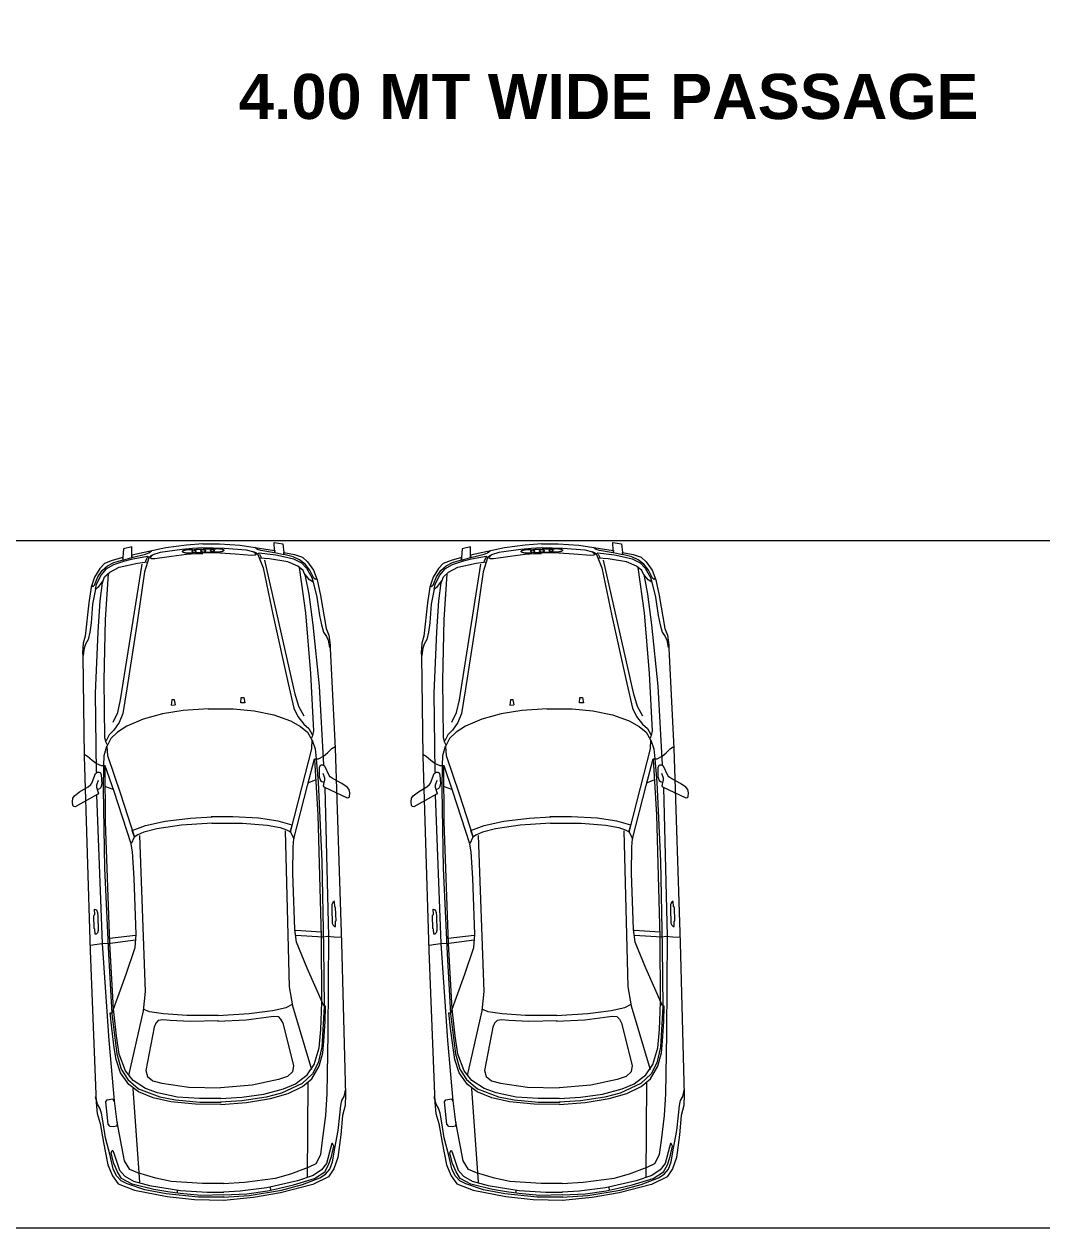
# Model space of a CAD drawing. Header units: metres. Extents: x 0 to 8495, y 0 to 3455.
# Drawn here: x 8279.72 to 8284.91, y 221.55 to 227.68 of the extents above; entities that cross this region are included whole.
import ezdxf

# ---------------------------------------------------------------- set-up
doc = ezdxf.new("R2010")
doc.units = ezdxf.units.M
doc.header["$MEASUREMENT"] = 0
doc.layers.get('0').update_dxf_attribs({"lineweight": 18})
doc.layers.add('furniture', color=30, linetype='Continuous', lineweight=20)
doc.styles.get("Standard").update_dxf_attribs({"font": 'ARIALN.TTF', "height": 0.2})

msp = doc.modelspace()

# ---------------------------------------------------------------- linework, layer by layer
at = {"color": 251, "lineweight": 0}
msp.add_line((8263.9055, 225.0513), (8325.3624, 225.0513), dxfattribs=at)
at = {"color": 251}
for p, q in [((8280.9214, 224.9828), (8280.9317, 224.9615)), ((8282.6459, 224.9828), (8282.6563, 224.9615)), ((8280.3486, 224.9644), (8280.3396, 224.9425)), ((8282.0732, 224.9644), (8282.0642, 224.9425)), ((8281.2074, 223.8333), (8281.1713, 223.8172)), ((8282.932, 223.8333), (8282.8959, 223.8172)), ((8280.1369, 223.7988), (8280.174, 223.7852)), ((8281.8615, 223.7988), (8281.8986, 223.7852)), ((8280.2894, 223.0409), (8280.1576, 223.0244)), ((8281.104, 223.0671), (8281.2366, 223.0591)), ((8282.014, 223.0409), (8281.8821, 223.0244)), ((8282.8285, 223.0671), (8282.9612, 223.0591)), ((8281.1672, 222.29), (8281.1645, 221.8111)), ((8282.8918, 222.29), (8282.889, 221.8111)), ((8280.2762, 222.2613), (8280.3097, 221.7836)), ((8282.0007, 222.2613), (8282.0343, 221.7836)), ((8280.501, 221.7443), (8280.5016, 221.7281)), ((8280.976, 221.7595), (8280.9766, 221.7434)), ((8282.2256, 221.7443), (8282.2261, 221.7281)), ((8282.7006, 221.7595), (8282.7011, 221.7434))]:
    msp.add_line(p, q, dxfattribs=at)
for points in [[(8280.6333, 225.034), (8280.5492, 225.0285), (8280.444, 225.0149), (8280.2715, 224.9775), (8280.2702, 225.0185), (8280.2278, 225.0086), (8280.2249, 224.9649), (8280.1716, 224.9504), (8280.1312, 224.9337), (8280.1072, 224.909), (8280.0804, 224.8646), (8280.0641, 224.8146), (8280.0522, 224.7339), (8280.0338, 224.5639), (8280.0238, 224.5286), (8280.0203, 224.4789), (8280.0208, 224.4619), (8280.0286, 223.9534), (8280.0591, 222.9625), (8280.0893, 222.1906), (8280.0946, 222.1342), (8280.1104, 222.0833), (8280.1259, 221.9865), (8280.149, 221.8722), (8280.1721, 221.8163), (8280.2016, 221.7766), (8280.2841, 221.7439), (8280.4514, 221.7107), (8280.5898, 221.6957), (8280.7421, 221.6918)], [(8280.6327, 225.034), (8280.717, 225.0339), (8280.8229, 225.0271), (8280.9975, 225.0009), (8280.9962, 225.0418), (8281.0391, 225.0347), (8281.0447, 224.9913), (8281.0989, 224.9802), (8281.1403, 224.9662), (8281.1658, 224.9431), (8281.1954, 224.9005), (8281.2149, 224.8515), (8281.2319, 224.7718), (8281.2613, 224.6034), (8281.2735, 224.5688), (8281.2802, 224.5194), (8281.2807, 224.5024), (8281.3056, 223.9945), (8281.3388, 223.0036), (8281.3583, 222.2314), (8281.3566, 222.1747), (8281.3441, 222.123), (8281.3348, 222.0254), (8281.3191, 221.9098), (8281.2997, 221.8526), (8281.2727, 221.811), (8281.1926, 221.7731), (8281.0277, 221.7293), (8280.8906, 221.7054), (8280.7389, 221.6917)], [(8282.3579, 225.034), (8282.2738, 225.0285), (8282.1686, 225.0149), (8281.996, 224.9775), (8281.9947, 225.0185), (8281.9524, 225.0086), (8281.9495, 224.9649), (8281.8962, 224.9504), (8281.8557, 224.9337), (8281.8318, 224.909), (8281.805, 224.8646), (8281.7887, 224.8146), (8281.7768, 224.7339), (8281.7583, 224.5639), (8281.7484, 224.5286), (8281.7448, 224.4789), (8281.7454, 224.4619), (8281.7532, 223.9534), (8281.7837, 222.9625), (8281.8139, 222.1906), (8281.8192, 222.1342), (8281.835, 222.0833), (8281.8505, 221.9865), (8281.8736, 221.8722), (8281.8966, 221.8163), (8281.9262, 221.7766), (8282.0086, 221.7439), (8282.176, 221.7107), (8282.3144, 221.6957), (8282.4666, 221.6918)], [(8282.3573, 225.034), (8282.4416, 225.0339), (8282.5475, 225.0271), (8282.722, 225.0009), (8282.7207, 225.0418), (8282.7636, 225.0347), (8282.7693, 224.9913), (8282.8235, 224.9802), (8282.8649, 224.9662), (8282.8904, 224.9431), (8282.9199, 224.9005), (8282.9394, 224.8515), (8282.9565, 224.7718), (8282.9858, 224.6034), (8282.998, 224.5688), (8283.0047, 224.5194), (8283.0053, 224.5024), (8283.0302, 223.9945), (8283.0634, 223.0036), (8283.0828, 222.2314), (8283.0811, 222.1747), (8283.0686, 222.123), (8283.0594, 222.0254), (8283.0437, 221.9098), (8283.0243, 221.8526), (8282.9973, 221.811), (8282.9172, 221.7731), (8282.7523, 221.7293), (8282.6151, 221.7054), (8282.4635, 221.6917)], [(8280.0692, 224.8212), (8280.0731, 224.8161), (8280.0811, 224.8238), (8280.0984, 224.8661), (8280.1204, 224.8982), (8280.1472, 224.9221), (8280.1787, 224.9388), (8280.226, 224.9538), (8280.2249, 224.9649), (8280.2253, 224.9522), (8280.271, 224.9656), (8280.2707, 224.9776), (8280.2718, 224.9657), (8280.3413, 224.9821), (8280.3568, 224.9885), (8280.3713, 224.9987)], [(8280.3575, 224.9654), (8280.3499, 224.9697), (8280.2669, 224.9551), (8280.2285, 224.9441), (8280.1783, 224.9284), (8280.1388, 224.9055), (8280.1144, 224.8771), (8280.0899, 224.8271), (8280.0847, 224.8038), (8280.1037, 224.8171), (8280.1244, 224.8454)], [(8280.3802, 224.9788), (8280.3669, 224.9732), (8280.3568, 224.9632), (8280.3353, 224.8924), (8280.2992, 224.6459), (8280.2451, 224.2964), (8280.2246, 224.1702), (8280.2072, 224.1253), (8280.1797, 224.0853), (8280.1551, 224.0615), (8280.1405, 224.0307)], [(8280.6332, 225.0138), (8280.5804, 225.0106), (8280.5269, 225.0059), (8280.4156, 224.9897), (8280.3772, 224.978), (8280.365, 224.9642), (8280.3711, 224.9592), (8280.3875, 224.9597), (8280.4728, 224.9721), (8280.5492, 224.982), (8280.5961, 224.9858), (8280.6326, 224.9862)], [(8280.6342, 225.0139), (8280.6871, 225.0141), (8280.7408, 225.0128), (8280.8529, 225.0037), (8280.8919, 224.9946), (8280.905, 224.9815), (8280.8992, 224.9761), (8280.8828, 224.9756), (8280.7969, 224.9825), (8280.72, 224.9875), (8280.673, 224.9883), (8280.6366, 224.9863)], [(8280.8889, 224.9952), (8280.9025, 224.9904), (8280.9132, 224.9811), (8280.9393, 224.9118), (8280.9911, 224.6682), (8281.0675, 224.3228), (8281.0961, 224.1982), (8281.1164, 224.1546), (8281.1463, 224.1164), (8281.1724, 224.0942), (8281.189, 224.0644)], [(8281.2093, 224.8579), (8281.2058, 224.8525), (8281.1973, 224.8597), (8281.1774, 224.9008), (8281.1533, 224.9314), (8281.125, 224.9536), (8281.0925, 224.9682), (8281.0444, 224.9801), (8281.0448, 224.9913), (8281.0452, 224.9786), (8280.9987, 224.989), (8280.9983, 225.001), (8280.9979, 224.989), (8280.9275, 225.0009), (8280.9117, 225.0064), (8280.8965, 225.0156)], [(8280.9124, 224.9833), (8280.9197, 224.988), (8281.0035, 224.9787), (8281.0425, 224.9703), (8281.0936, 224.9578), (8281.1345, 224.9375), (8281.1607, 224.9107), (8281.1883, 224.8624), (8281.195, 224.8395), (8281.1753, 224.8515), (8281.1528, 224.8784)], [(8281.7938, 224.8212), (8281.7977, 224.8161), (8281.8057, 224.8238), (8281.8229, 224.8661), (8281.845, 224.8982), (8281.8718, 224.9221), (8281.9033, 224.9388), (8281.9505, 224.9538), (8281.9494, 224.9649), (8281.9498, 224.9522), (8281.9956, 224.9656), (8281.9952, 224.9776), (8281.9964, 224.9657), (8282.0659, 224.9821), (8282.0813, 224.9885), (8282.0959, 224.9987)], [(8282.0821, 224.9654), (8282.0745, 224.9697), (8281.9915, 224.9551), (8281.9531, 224.9441), (8281.9029, 224.9284), (8281.8634, 224.9055), (8281.839, 224.8771), (8281.8145, 224.8271), (8281.8093, 224.8038), (8281.8282, 224.8171), (8281.8489, 224.8454)], [(8282.1047, 224.9788), (8282.0915, 224.9732), (8282.0814, 224.9632), (8282.0598, 224.8924), (8282.0238, 224.6459), (8281.9697, 224.2964), (8281.9491, 224.1702), (8281.9317, 224.1253), (8281.9043, 224.0853), (8281.8797, 224.0615), (8281.8651, 224.0307)], [(8282.3578, 225.0138), (8282.3049, 225.0106), (8282.2514, 225.0059), (8282.1402, 224.9897), (8282.1018, 224.978), (8282.0896, 224.9642), (8282.0957, 224.9592), (8282.1121, 224.9597), (8282.1974, 224.9721), (8282.2738, 224.982), (8282.3207, 224.9858), (8282.3572, 224.9862)], [(8282.3587, 225.0139), (8282.4117, 225.0141), (8282.4654, 225.0128), (8282.5774, 225.0037), (8282.6165, 224.9946), (8282.6296, 224.9815), (8282.6238, 224.9761), (8282.6074, 224.9756), (8282.5215, 224.9825), (8282.4446, 224.9875), (8282.3976, 224.9883), (8282.3611, 224.9863)], [(8282.6135, 224.9952), (8282.6271, 224.9904), (8282.6378, 224.9811), (8282.6639, 224.9118), (8282.7157, 224.6682), (8282.7921, 224.3228), (8282.8207, 224.1982), (8282.841, 224.1546), (8282.8709, 224.1164), (8282.897, 224.0942), (8282.9135, 224.0644)], [(8282.9339, 224.8579), (8282.9303, 224.8525), (8282.9219, 224.8597), (8282.902, 224.9008), (8282.8779, 224.9314), (8282.8496, 224.9536), (8282.8171, 224.9682), (8282.769, 224.9801), (8282.7694, 224.9913), (8282.7698, 224.9786), (8282.7232, 224.989), (8282.7229, 225.001), (8282.7225, 224.989), (8282.6521, 225.0009), (8282.6362, 225.0064), (8282.621, 225.0156)], [(8282.637, 224.9833), (8282.6443, 224.988), (8282.728, 224.9787), (8282.7671, 224.9703), (8282.8182, 224.9578), (8282.8591, 224.9375), (8282.8853, 224.9107), (8282.9129, 224.8624), (8282.9196, 224.8395), (8282.8998, 224.8515), (8282.8773, 224.8784)], [(8280.0914, 223.8725), (8280.0867, 224.2741), (8280.0991, 224.5865), (8280.1103, 224.7438), (8280.1216, 224.836), (8280.1326, 224.8665), (8280.1587, 224.8904), (8280.2071, 224.9151), (8280.2996, 224.936), (8280.35, 224.9436)], [(8280.1752, 224.1262), (8280.1998, 224.1762), (8280.2141, 224.2406), (8280.3237, 224.9307)], [(8281.2481, 223.9097), (8281.2271, 224.3107), (8281.1946, 224.6217), (8281.1733, 224.778), (8281.1561, 224.8692), (8281.1432, 224.899), (8281.1156, 224.9212), (8281.0657, 224.9427), (8280.9721, 224.9576), (8280.9213, 224.9619)], [(8281.1483, 224.1574), (8281.1205, 224.2058), (8281.102, 224.2692), (8280.9484, 224.9508)], [(8281.1237, 224.9135), (8281.1553, 224.6827), (8281.1813, 224.3739), (8281.1961, 224.0828), (8281.1916, 224.0583), (8281.1855, 224.0444)], [(8281.816, 223.8725), (8281.8112, 224.2741), (8281.8236, 224.5865), (8281.8349, 224.7438), (8281.8462, 224.836), (8281.8572, 224.8665), (8281.8833, 224.8904), (8281.9317, 224.9151), (8282.0241, 224.936), (8282.0746, 224.9436)], [(8281.8997, 224.1262), (8281.9244, 224.1762), (8281.9387, 224.2406), (8282.0482, 224.9307)], [(8282.9727, 223.9097), (8282.9516, 224.3107), (8282.9192, 224.6217), (8282.8979, 224.778), (8282.8807, 224.8692), (8282.8677, 224.899), (8282.8402, 224.9212), (8282.7903, 224.9427), (8282.6967, 224.9576), (8282.6459, 224.9619)], [(8282.8728, 224.1574), (8282.8451, 224.2058), (8282.8266, 224.2692), (8282.673, 224.9508)], [(8282.8483, 224.9135), (8282.8799, 224.6827), (8282.9059, 224.3739), (8282.9206, 224.0828), (8282.9162, 224.0583), (8282.91, 224.0444)], [(8280.1511, 224.8823), (8280.1344, 224.6499), (8280.1283, 224.34), (8280.1323, 224.0486), (8280.1383, 224.0245), (8280.1453, 224.0109)], [(8281.8756, 224.8823), (8281.859, 224.6499), (8281.8529, 224.34), (8281.8568, 224.0486), (8281.8629, 224.0245), (8281.8699, 224.0109)], [(8280.086, 224.8043), (8280.0711, 224.7267), (8280.064, 224.6319), (8280.0576, 224.585), (8280.0487, 224.547), (8280.0348, 224.524), (8280.0282, 224.5041), (8280.0232, 224.4668)], [(8281.1937, 224.8399), (8281.2136, 224.7634), (8281.2267, 224.6693), (8281.2361, 224.6229), (8281.2474, 224.5855), (8281.2628, 224.5635), (8281.2707, 224.544), (8281.2781, 224.5071)], [(8281.8106, 224.8043), (8281.7956, 224.7267), (8281.7886, 224.6319), (8281.7822, 224.585), (8281.7733, 224.547), (8281.7594, 224.524), (8281.7527, 224.5041), (8281.7477, 224.4668)], [(8282.9182, 224.8399), (8282.9381, 224.7634), (8282.9513, 224.6693), (8282.9607, 224.6229), (8282.972, 224.5855), (8282.9873, 224.5635), (8282.9953, 224.544), (8283.0026, 224.5071)], [(8280.4925, 224.2146), (8280.4886, 224.2407), (8280.4746, 224.2408), (8280.4718, 224.2133), (8280.4919, 224.214)], [(8280.8259, 224.2253), (8280.8281, 224.2516), (8280.8421, 224.2527), (8280.8466, 224.2254), (8280.8265, 224.2247)], [(8282.2171, 224.2146), (8282.2132, 224.2407), (8282.1992, 224.2408), (8282.1964, 224.2133), (8282.2165, 224.214)], [(8282.5505, 224.2253), (8282.5527, 224.2516), (8282.5666, 224.2527), (8282.5712, 224.2254), (8282.5511, 224.2247)], [(8280.6607, 224.195), (8280.5318, 224.1854), (8280.4276, 224.1686), (8280.3292, 224.1417), (8280.2456, 224.1067), (8280.1973, 224.0753), (8280.1636, 224.0431), (8280.1433, 224.003), (8280.1478, 223.9566), (8280.2125, 223.7622), (8280.2841, 223.541), (8280.2724, 223.5755), (8280.3411, 223.6009), (8280.4409, 223.6218), (8280.5699, 223.6379), (8280.6805, 223.644)], [(8280.6594, 224.195), (8280.7885, 224.1937), (8280.8936, 224.1836), (8280.9936, 224.1631), (8281.0792, 224.1335), (8281.1294, 224.1053), (8281.1651, 224.0753), (8281.188, 224.0366), (8281.1865, 223.99), (8281.1344, 223.7918), (8281.0771, 223.5665), (8281.0866, 223.6016), (8281.0165, 223.6226), (8280.9154, 223.6371), (8280.7857, 223.6448), (8280.6749, 223.6438)], [(8282.3852, 224.195), (8282.2564, 224.1854), (8282.1522, 224.1686), (8282.0538, 224.1417), (8281.9702, 224.1067), (8281.9219, 224.0753), (8281.8882, 224.0431), (8281.8679, 224.003), (8281.8724, 223.9566), (8281.9371, 223.7622), (8282.0087, 223.541), (8281.997, 223.5755), (8282.0656, 223.6009), (8282.1655, 223.6218), (8282.2945, 223.6379), (8282.4051, 223.644)], [(8282.3839, 224.195), (8282.5131, 224.1937), (8282.6182, 224.1836), (8282.7181, 224.1631), (8282.8037, 224.1335), (8282.854, 224.1053), (8282.8897, 224.0753), (8282.9125, 224.0366), (8282.911, 223.99), (8282.8589, 223.7918), (8282.8017, 223.5665), (8282.8111, 223.6016), (8282.741, 223.6226), (8282.64, 223.6371), (8282.5102, 223.6448), (8282.3995, 223.6438)], [(8280.1421, 224.0019), (8280.1291, 223.9556), (8280.1273, 223.9051), (8280.1253, 223.785), (8280.1319, 223.3836), (8280.1525, 222.9465), (8280.1692, 222.6417), (8280.1939, 222.4379), (8280.2174, 222.3596), (8280.25, 222.3064), (8280.3057, 222.2602), (8280.414, 222.2184), (8280.4925, 222.2029), (8280.618, 222.1919), (8280.7267, 222.1924)], [(8280.6777, 223.6124), (8280.8344, 223.6123), (8280.96, 223.6018), (8281.0269, 223.5895), (8281.0588, 223.5777), (8281.0787, 223.5673), (8281.096, 223.5329), (8281.1657, 223.8045), (8281.2016, 223.9391), (8281.2103, 223.9393), (8281.2219, 223.9391), (8281.2475, 223.9539), (8281.2666, 223.9707), (8281.2897, 223.9918), (8281.3056, 224.0021)], [(8281.1892, 224.0355), (8281.2051, 223.9902), (8281.2102, 223.9399), (8281.2199, 223.8202), (8281.2391, 223.4192), (8281.2466, 222.9817), (8281.2496, 222.6764), (8281.238, 222.4714), (8281.2196, 222.3918), (8281.1904, 222.3367), (8281.1378, 222.287), (8281.0324, 222.2383), (8280.9551, 222.2178), (8280.8306, 222.1988), (8280.7221, 222.1923)], [(8281.8667, 224.0019), (8281.8537, 223.9556), (8281.8519, 223.9051), (8281.8499, 223.785), (8281.8565, 223.3836), (8281.8771, 222.9465), (8281.8937, 222.6417), (8281.9185, 222.4379), (8281.9419, 222.3596), (8281.9746, 222.3064), (8282.0303, 222.2602), (8282.1386, 222.2184), (8282.217, 222.2029), (8282.3426, 222.1919), (8282.4513, 222.1924)], [(8282.4022, 223.6124), (8282.559, 223.6123), (8282.6846, 223.6018), (8282.7515, 223.5895), (8282.7834, 223.5777), (8282.8033, 223.5673), (8282.8206, 223.5329), (8282.8903, 223.8045), (8282.9261, 223.9391), (8282.9348, 223.9393), (8282.9464, 223.9391), (8282.972, 223.9539), (8282.9912, 223.9707), (8283.0143, 223.9918), (8283.0302, 224.0021)], [(8282.9138, 224.0355), (8282.9297, 223.9902), (8282.9348, 223.9399), (8282.9445, 223.8202), (8282.9637, 223.4192), (8282.9712, 222.9817), (8282.9742, 222.6764), (8282.9625, 222.4714), (8282.9442, 222.3918), (8282.915, 222.3367), (8282.8624, 222.287), (8282.757, 222.2383), (8282.6797, 222.2178), (8282.5551, 222.1988), (8282.4466, 222.1923)], [(8280.6798, 223.6124), (8280.5234, 223.6023), (8280.3987, 223.5838), (8280.3328, 223.5672), (8280.3017, 223.5534), (8280.2825, 223.5417), (8280.2674, 223.5063), (8280.1805, 223.7729), (8280.136, 223.9048), (8280.1273, 223.9045), (8280.1157, 223.9036), (8280.0892, 223.9166), (8280.069, 223.9322), (8280.0446, 223.9517), (8280.0281, 223.9611)], [(8280.7229, 222.211), (8280.8316, 222.2175), (8280.943, 222.232), (8281.0432, 222.259), (8281.1037, 222.2857), (8281.1636, 222.3312), (8281.1996, 222.3829), (8281.2256, 222.4679), (8281.2334, 222.5623), (8281.2389, 222.7002), (8281.2371, 223.0335), (8281.2191, 223.6553), (8281.2031, 223.9371)], [(8282.4044, 223.6124), (8282.2479, 223.6023), (8282.1233, 223.5838), (8282.0573, 223.5672), (8282.0263, 223.5534), (8282.007, 223.5417), (8281.992, 223.5063), (8281.905, 223.7729), (8281.8606, 223.9048), (8281.8519, 223.9045), (8281.8403, 223.9036), (8281.8138, 223.9166), (8281.7936, 223.9322), (8281.7692, 223.9517), (8281.7527, 223.9611)], [(8282.4475, 222.211), (8282.5562, 222.2175), (8282.6676, 222.232), (8282.7678, 222.259), (8282.8283, 222.2857), (8282.8882, 222.3312), (8282.9242, 222.3829), (8282.9502, 222.4679), (8282.958, 222.5623), (8282.9635, 222.7002), (8282.9617, 223.0335), (8282.9437, 223.6553), (8282.9277, 223.9371)], [(8280.099, 223.8297), (8280.0912, 223.8051), (8280.0918, 223.7953), (8280.0983, 223.7734), (8280.1007, 223.7655), (8280.0976, 223.7596), (8279.9826, 223.696), (8279.9755, 223.6976), (8279.9705, 223.7014), (8279.9683, 223.721), (8279.9705, 223.7389), (8279.9793, 223.7512), (8280.0053, 223.772), (8280.0484, 223.7979), (8280.0625, 223.8094), (8280.0672, 223.8163), (8280.0859, 223.8652), (8280.0958, 223.8713), (8280.1041, 223.8716), (8280.1106, 223.8694), (8280.1153, 223.8588), (8280.1179, 223.8134), (8280.1137, 223.7936), (8280.1065, 223.7872), (8280.0971, 223.7844)], [(8280.7246, 222.2111), (8280.6157, 222.2106), (8280.5036, 222.2179), (8280.402, 222.2384), (8280.3398, 222.2611), (8280.2771, 222.3027), (8280.2379, 222.352), (8280.2065, 222.4352), (8280.1926, 222.5288), (8280.1783, 222.6661), (8280.1587, 222.9988), (8280.1367, 223.6205), (8280.1346, 223.9028)], [(8281.2433, 223.8664), (8281.2527, 223.8425), (8281.2527, 223.8326), (8281.2476, 223.8104), (8281.2457, 223.8023), (8281.2493, 223.7966), (8281.3681, 223.7405), (8281.3751, 223.7426), (8281.3798, 223.7467), (8281.3807, 223.7664), (8281.3774, 223.7841), (8281.3678, 223.7958), (8281.3405, 223.8149), (8281.2958, 223.838), (8281.2811, 223.8486), (8281.2759, 223.8552), (8281.2541, 223.9027), (8281.2438, 223.9082), (8281.2355, 223.908), (8281.2292, 223.9053), (8281.2252, 223.8944), (8281.2255, 223.849), (8281.231, 223.8295), (8281.2386, 223.8236), (8281.2482, 223.8214)], [(8281.8236, 223.8297), (8281.8158, 223.8051), (8281.8164, 223.7953), (8281.8229, 223.7734), (8281.8253, 223.7655), (8281.8221, 223.7596), (8281.7072, 223.696), (8281.7001, 223.6976), (8281.695, 223.7014), (8281.6929, 223.721), (8281.695, 223.7389), (8281.7039, 223.7512), (8281.7299, 223.772), (8281.773, 223.7979), (8281.7871, 223.8094), (8281.7917, 223.8163), (8281.8104, 223.8652), (8281.8204, 223.8713), (8281.8287, 223.8716), (8281.8352, 223.8694), (8281.8398, 223.8588), (8281.8425, 223.8134), (8281.8382, 223.7936), (8281.8311, 223.7872), (8281.8216, 223.7844)], [(8282.4492, 222.2111), (8282.3403, 222.2106), (8282.2282, 222.2179), (8282.1265, 222.2384), (8282.0644, 222.2611), (8282.0017, 222.3027), (8281.9625, 222.352), (8281.9311, 222.4352), (8281.9172, 222.5288), (8281.9029, 222.6661), (8281.8833, 222.9988), (8281.8613, 223.6205), (8281.8592, 223.9028)], [(8282.9679, 223.8664), (8282.9773, 223.8425), (8282.9773, 223.8326), (8282.9722, 223.8104), (8282.9703, 223.8023), (8282.9738, 223.7966), (8283.0926, 223.7405), (8283.0996, 223.7426), (8283.1044, 223.7467), (8283.1053, 223.7664), (8283.102, 223.7841), (8283.0924, 223.7958), (8283.0651, 223.8149), (8283.0204, 223.838), (8283.0056, 223.8486), (8283.0005, 223.8552), (8282.9787, 223.9027), (8282.9684, 223.9082), (8282.9601, 223.908), (8282.9538, 223.9053), (8282.9498, 223.8944), (8282.95, 223.849), (8282.9556, 223.8295), (8282.9631, 223.8236), (8282.9727, 223.8214)], [(8280.7374, 221.7772), (8280.6314, 221.7773), (8280.472, 221.7871), (8280.3931, 221.8054), (8280.3011, 221.8324), (8280.2602, 221.8495), (8280.2335, 221.8925), (8280.2197, 221.9635), (8280.196, 222.0896), (8280.1822, 222.1987), (8280.1562, 222.5049), (8280.1218, 222.9997), (8280.0921, 223.7559)], [(8280.738, 221.7772), (8280.8439, 221.7841), (8281.0023, 221.8042), (8281.0799, 221.8274), (8281.1699, 221.8603), (8281.2096, 221.88), (8281.2335, 221.9246), (8281.2427, 221.9964), (8281.2582, 222.1238), (8281.2651, 222.2335), (8281.2713, 222.5408), (8281.2738, 223.0367), (8281.255, 223.7932)], [(8282.462, 221.7772), (8282.3559, 221.7773), (8282.1966, 221.7871), (8282.1176, 221.8054), (8282.0257, 221.8324), (8281.9848, 221.8495), (8281.9581, 221.8925), (8281.9443, 221.9635), (8281.9206, 222.0896), (8281.9067, 222.1987), (8281.8808, 222.5049), (8281.8464, 222.9997), (8281.8166, 223.7559)], [(8282.4626, 221.7772), (8282.5684, 221.7841), (8282.7268, 221.8042), (8282.8045, 221.8274), (8282.8944, 221.8603), (8282.9342, 221.88), (8282.9581, 221.9246), (8282.9673, 221.9964), (8282.9828, 222.1238), (8282.9896, 222.2335), (8282.9959, 222.5408), (8282.9984, 223.0367), (8282.9795, 223.7932)], [(8281.0512, 223.5729), (8281.0722, 222.7783), (8281.0898, 222.6815), (8281.1851, 222.3572)], [(8282.7758, 223.5729), (8282.7968, 222.7783), (8282.8143, 222.6815), (8282.9097, 222.3572)], [(8280.7256, 222.1797), (8280.5951, 222.1815), (8280.4703, 222.1939), (8280.3789, 222.2135), (8280.3052, 222.2449), (8280.2553, 222.2808), (8280.2129, 222.3417), (8280.1905, 222.4096), (8280.1818, 222.4678), (8280.1689, 222.5686), (8280.1611, 222.6457), (8280.1701, 222.6467), (8280.2422, 222.8437), (8280.2876, 222.9791), (8280.2923, 223.0455), (8280.2831, 223.3324), (8280.2744, 223.4659), (8280.2677, 223.5053)], [(8280.3096, 223.5491), (8280.3396, 222.7548), (8280.3283, 222.657), (8280.254, 222.3272)], [(8280.724, 222.1796), (8280.8541, 222.1898), (8280.9779, 222.2103), (8281.0678, 222.2356), (8281.1393, 222.2717), (8281.1868, 222.3107), (8281.2252, 222.3742), (8281.2432, 222.4434), (8281.2481, 222.5021), (8281.2546, 222.6035), (8281.2574, 222.6809), (8281.2483, 222.6814), (8281.1637, 222.8733), (8281.1098, 223.0055), (8281.1007, 223.0715), (8281.0915, 223.3584), (8281.0917, 223.4922), (8281.0958, 223.532)], [(8282.4502, 222.1797), (8282.3197, 222.1815), (8282.1948, 222.1939), (8282.1035, 222.2135), (8282.0298, 222.2449), (8281.9799, 222.2808), (8281.9375, 222.3417), (8281.915, 222.4096), (8281.9064, 222.4678), (8281.8934, 222.5686), (8281.8857, 222.6457), (8281.8947, 222.6467), (8281.9668, 222.8437), (8282.0121, 222.9791), (8282.0169, 223.0455), (8282.0077, 223.3324), (8281.999, 223.4659), (8281.9923, 223.5053)], [(8282.0341, 223.5491), (8282.0642, 222.7548), (8282.0529, 222.657), (8281.9786, 222.3272)], [(8282.4485, 222.1796), (8282.5787, 222.1898), (8282.7024, 222.2103), (8282.7923, 222.2356), (8282.8639, 222.2717), (8282.9114, 222.3107), (8282.9498, 222.3742), (8282.9678, 222.4434), (8282.9727, 222.5021), (8282.9792, 222.6035), (8282.9819, 222.6809), (8282.9729, 222.6814), (8282.8883, 222.8733), (8282.8343, 223.0055), (8282.8253, 223.0715), (8282.8161, 223.3584), (8282.8162, 223.4922), (8282.8204, 223.532)], [(8281.3033, 223.2143), (8281.2942, 223.2089), (8281.2892, 223.1962), (8281.289, 223.1766), (8281.2916, 223.1036), (8281.2955, 223.0923), (8281.3033, 223.0858), (8281.3087, 223.0859), (8281.3076, 223.1125), (8281.3116, 223.1157), (8281.3089, 223.1825), (8281.3039, 223.1864), (8281.3035, 223.2141)], [(8283.0278, 223.2143), (8283.0188, 223.2089), (8283.0137, 223.1962), (8283.0136, 223.1766), (8283.0162, 223.1036), (8283.0201, 223.0923), (8283.0279, 223.0858), (8283.0333, 223.0859), (8283.0322, 223.1125), (8283.0362, 223.1157), (8283.0335, 223.1825), (8283.0285, 223.1864), (8283.0281, 223.2141)], [(8280.0811, 223.1751), (8280.0904, 223.1702), (8280.0963, 223.1579), (8280.0977, 223.1383), (8280.0998, 223.0653), (8280.0966, 223.0538), (8280.0893, 223.0467), (8280.0838, 223.0466), (8280.0832, 223.0732), (8280.0791, 223.076), (8280.0775, 223.1429), (8280.0822, 223.1471), (8280.0808, 223.1748)], [(8281.8056, 223.1751), (8281.815, 223.1702), (8281.8209, 223.1579), (8281.8223, 223.1383), (8281.8244, 223.0653), (8281.8212, 223.0538), (8281.8138, 223.0467), (8281.8084, 223.0466), (8281.8078, 223.0732), (8281.8036, 223.076), (8281.802, 223.1429), (8281.8068, 223.1471), (8281.8054, 223.1748)], [(8280.2902, 223.0157), (8280.1487, 222.9976), (8280.1306, 222.9996), (8280.0939, 222.9945), (8280.0598, 222.9902)], [(8281.1048, 223.0419), (8281.2471, 223.0329), (8281.2651, 223.0361), (8281.302, 223.0334), (8281.3363, 223.0312)], [(8282.0148, 223.0157), (8281.8733, 222.9976), (8281.8551, 222.9996), (8281.8185, 222.9945), (8281.7844, 222.9902)], [(8282.8294, 223.0419), (8282.9717, 223.0329), (8282.9897, 223.0361), (8283.0266, 223.0334), (8283.0609, 223.0312)], [(8280.7111, 222.6327), (8280.5517, 222.6325), (8280.4326, 222.6406), (8280.361, 222.6512), (8280.3288, 222.666)], [(8280.7094, 222.6326), (8280.8685, 222.6427), (8280.9868, 222.6584), (8281.0576, 222.6735), (8281.0887, 222.6904)], [(8282.4357, 222.6327), (8282.2762, 222.6325), (8282.1572, 222.6406), (8282.0855, 222.6512), (8282.0534, 222.666)], [(8282.4339, 222.6326), (8282.593, 222.6427), (8282.7113, 222.6584), (8282.7821, 222.6735), (8282.8133, 222.6904)], [(8280.713, 222.605), (8280.5685, 222.6023), (8280.4663, 222.608), (8280.4296, 222.6108), (8280.4059, 222.608), (8280.3935, 222.5938), (8280.3843, 222.5736), (8280.3428, 222.3534), (8280.3507, 222.3229), (8280.3772, 222.3), (8280.4241, 222.2876), (8280.5604, 222.2672), (8280.7219, 222.2645)], [(8280.7093, 222.6049), (8280.8536, 222.6115), (8280.9552, 222.6237), (8280.9917, 222.6288), (8281.0155, 222.6276), (8281.0288, 222.6142), (8281.0393, 222.5947), (8281.0948, 222.3775), (8281.0889, 222.3466), (8281.0639, 222.3221), (8281.0179, 222.3067), (8280.8832, 222.2776), (8280.7222, 222.2645)], [(8282.4375, 222.605), (8282.2931, 222.6023), (8282.1909, 222.608), (8282.1542, 222.6108), (8282.1305, 222.608), (8282.1181, 222.5938), (8282.1088, 222.5736), (8282.0674, 222.3534), (8282.0753, 222.3229), (8282.1018, 222.3), (8282.1487, 222.2876), (8282.285, 222.2672), (8282.4465, 222.2645)], [(8282.4338, 222.6049), (8282.5782, 222.6115), (8282.6798, 222.6237), (8282.7163, 222.6288), (8282.7401, 222.6276), (8282.7534, 222.6142), (8282.7639, 222.5947), (8282.8194, 222.3775), (8282.8134, 222.3466), (8282.7885, 222.3221), (8282.7424, 222.3067), (8282.6077, 222.2776), (8282.4468, 222.2645)], [(8280.7419, 221.7082), (8280.6106, 221.7074), (8280.4452, 221.7252), (8280.3373, 221.7459), (8280.2465, 221.7753), (8280.2171, 221.7916), (8280.1933, 221.8162), (8280.176, 221.8526), (8280.16, 221.9201), (8280.1375, 222.0093), (8280.1247, 222.0862), (8280.1162, 222.1355), (8280.1085, 222.1606), (8280.0963, 222.181), (8280.0859, 222.2187)], [(8280.7379, 221.708), (8280.8691, 221.7157), (8281.033, 221.7441), (8281.1393, 221.7717), (8281.2281, 221.8068), (8281.2563, 221.825), (8281.2785, 221.8511), (8281.2935, 221.8885), (8281.3051, 221.9569), (8281.3218, 222.0474), (8281.3296, 222.1249), (8281.335, 222.1747), (8281.3411, 222.2002), (8281.3519, 222.2213), (8281.3599, 222.2596)], [(8282.4665, 221.7082), (8282.3351, 221.7074), (8282.1698, 221.7252), (8282.0619, 221.7459), (8281.9711, 221.7753), (8281.9417, 221.7916), (8281.9179, 221.8162), (8281.9006, 221.8526), (8281.8846, 221.9201), (8281.8621, 222.0093), (8281.8493, 222.0862), (8281.8408, 222.1355), (8281.833, 222.1606), (8281.8209, 222.181), (8281.8104, 222.2187)], [(8282.4625, 221.708), (8282.5937, 221.7157), (8282.7576, 221.7441), (8282.8639, 221.7717), (8282.9526, 221.8068), (8282.9809, 221.825), (8283.0031, 221.8511), (8283.018, 221.8885), (8283.0296, 221.9569), (8283.0463, 222.0474), (8283.0542, 222.1249), (8283.0595, 222.1747), (8283.0656, 222.2002), (8283.0765, 222.2213), (8283.0845, 222.2596)], [(8280.1969, 222.0879), (8280.1939, 222.0696), (8280.1783, 222.0654), (8280.1613, 222.0673), (8280.1511, 222.0803), (8280.1378, 222.1938), (8280.146, 222.2038), (8280.1749, 222.2084), (8280.1801, 222.1964)], [(8281.9215, 222.0879), (8281.9185, 222.0696), (8281.9028, 222.0654), (8281.8858, 222.0673), (8281.8757, 222.0803), (8281.8624, 222.1938), (8281.8705, 222.2038), (8281.8995, 222.2084), (8281.9047, 222.1964)], [(8280.7399, 221.7196), (8280.8573, 221.7246), (8280.9617, 221.7406), (8281.0235, 221.753), (8281.0944, 221.7702), (8281.2017, 221.8037), (8281.2536, 221.8365), (8281.2732, 221.8717), (8281.288, 221.9149), (8281.299, 221.9682), (8281.2928, 221.9807), (8281.2893, 221.9806), (8281.2842, 221.962), (8281.2615, 221.8794), (8281.2372, 221.8463), (8281.1943, 221.8184), (8281.1145, 221.7916), (8280.9589, 221.7555), (8280.8234, 221.7385), (8280.7383, 221.7334)], [(8282.4645, 221.7196), (8282.5819, 221.7246), (8282.6862, 221.7406), (8282.7481, 221.753), (8282.819, 221.7702), (8282.9262, 221.8037), (8282.9782, 221.8365), (8282.9978, 221.8717), (8283.0126, 221.9149), (8283.0235, 221.9682), (8283.0174, 221.9807), (8283.0139, 221.9806), (8283.0087, 221.962), (8282.986, 221.8794), (8282.9618, 221.8463), (8282.9189, 221.8184), (8282.839, 221.7916), (8282.6834, 221.7555), (8282.548, 221.7385), (8282.4629, 221.7334)], [(8280.7393, 221.7196), (8280.6218, 221.717), (8280.5166, 221.7263), (8280.4541, 221.7347), (8280.3822, 221.7474), (8280.273, 221.7738), (8280.2191, 221.8032), (8280.1972, 221.8371), (8280.1798, 221.8792), (8280.1654, 221.9318), (8280.1707, 221.9447), (8280.1742, 221.9448), (8280.1805, 221.9265), (8280.2085, 221.8456), (8280.2349, 221.8141), (8280.2795, 221.789), (8280.3608, 221.7674), (8280.5184, 221.7413), (8280.6547, 221.733), (8280.74, 221.7335)], [(8282.4638, 221.7196), (8282.3464, 221.717), (8282.2412, 221.7263), (8282.1787, 221.7347), (8282.1068, 221.7474), (8281.9976, 221.7738), (8281.9437, 221.8032), (8281.9218, 221.8371), (8281.9043, 221.8792), (8281.89, 221.9318), (8281.8953, 221.9447), (8281.8988, 221.9448), (8281.9051, 221.9265), (8281.9331, 221.8456), (8281.9594, 221.8141), (8282.004, 221.789), (8282.0854, 221.7674), (8282.243, 221.7413), (8282.3793, 221.733), (8282.4645, 221.7335)]]:
    msp.add_lwpolyline(points, dxfattribs=at)
for points in [[(8280.5289, 224.9954, -0.157943), (8280.5295, 224.9972, -0.089863), (8280.5314, 224.999, -0.04893), (8280.5345, 225.0007, -0.030507), (8280.5386, 225.0023, -0.021648), (8280.5437, 225.0036, -0.017064), (8280.5496, 225.0046, -0.014682), (8280.5559, 225.0053, -0.013651), (8280.5625, 225.0057, -0.013651), (8280.5691, 225.0057, -0.014682), (8280.5754, 225.0054, -0.017064), (8280.5813, 225.0047, -0.021648), (8280.5864, 225.0037, -0.030507), (8280.5907, 225.0024, -0.04893), (8280.5939, 225.0009, -0.089863), (8280.5958, 224.9992, -0.157943), (8280.5965, 224.9974, -0.157943), (8280.5959, 224.9955, -0.089863), (8280.5941, 224.9938, -0.04893), (8280.591, 224.9921, -0.030507), (8280.5868, 224.9905, -0.021648), (8280.5817, 224.9892, -0.017064), (8280.5759, 224.9882, -0.014682), (8280.5696, 224.9875, -0.013651), (8280.563, 224.9871, -0.013651), (8280.5564, 224.9871, -0.014682), (8280.5501, 224.9874, -0.017064), (8280.5442, 224.9881, -0.021648), (8280.539, 224.9891, -0.030507), (8280.5348, 224.9904, -0.04893), (8280.5316, 224.9919, -0.089863), (8280.5296, 224.9936, -0.157943)], [(8280.5782, 224.9972, -0.1542), (8280.5788, 224.9991, -0.089935), (8280.5807, 225.001, -0.049765), (8280.5838, 225.0027, -0.031256), (8280.5879, 225.0043, -0.022257), (8280.593, 225.0056, -0.017575), (8280.5989, 225.0066, -0.015137), (8280.6052, 225.0073, -0.014079), (8280.6118, 225.0077, -0.014079), (8280.6185, 225.0077, -0.015137), (8280.6248, 225.0073, -0.017575), (8280.6307, 225.0066, -0.022257), (8280.6359, 225.0055, -0.031256), (8280.6401, 225.0042, -0.049765), (8280.6433, 225.0026, -0.089935), (8280.6453, 225.0008, -0.1542), (8280.646, 224.999, -0.1542), (8280.6454, 224.9971, -0.089935), (8280.6435, 224.9952, -0.049765), (8280.6404, 224.9935, -0.031256), (8280.6362, 224.9919, -0.022257), (8280.6311, 224.9906, -0.017575), (8280.6253, 224.9896, -0.015137), (8280.6189, 224.9888, -0.014079), (8280.6123, 224.9885, -0.014079), (8280.6057, 224.9885, -0.015137), (8280.5993, 224.9889, -0.017575), (8280.5935, 224.9896, -0.022257), (8280.5883, 224.9907, -0.031256), (8280.584, 224.992, -0.049765), (8280.5809, 224.9936, -0.089935), (8280.5789, 224.9954, -0.1542)], [(8280.6901, 225.0008, -0.1542), (8280.6896, 224.9989, -0.089935), (8280.6877, 224.997, -0.049765), (8280.6846, 224.9953, -0.031256), (8280.6805, 224.9936, -0.022257), (8280.6754, 224.9923, -0.017575), (8280.6696, 224.9911, -0.015137), (8280.6632, 224.9903, -0.014079), (8280.6566, 224.9899, -0.014079), (8280.65, 224.9898, -0.015137), (8280.6436, 224.9901, -0.017575), (8280.6377, 224.9908, -0.022257), (8280.6325, 224.9918, -0.031256), (8280.6283, 224.9931, -0.049765), (8280.6251, 224.9946, -0.089935), (8280.6231, 224.9964, -0.1542), (8280.6223, 224.9982, -0.1542), (8280.6229, 225.0001, -0.089935), (8280.6248, 225.002, -0.049765), (8280.6279, 225.0038, -0.031256), (8280.632, 225.0054, -0.022257), (8280.6371, 225.0068, -0.017575), (8280.6429, 225.0079, -0.015137), (8280.6493, 225.0087, -0.014079), (8280.6559, 225.0091, -0.014079), (8280.6625, 225.0092, -0.015137), (8280.6689, 225.0089, -0.017575), (8280.6748, 225.0082, -0.022257), (8280.6799, 225.0072, -0.031256), (8280.6842, 225.0059, -0.049765), (8280.6874, 225.0044, -0.089935), (8280.6894, 225.0027, -0.1542)], [(8280.7394, 225.0022, -0.157943), (8280.7388, 225.0003, -0.089863), (8280.7369, 224.9985, -0.04893), (8280.7339, 224.9968, -0.030507), (8280.7297, 224.9953, -0.021648), (8280.7246, 224.9939, -0.017064), (8280.7188, 224.9929, -0.014682), (8280.7125, 224.9921, -0.013651), (8280.7059, 224.9917, -0.013651), (8280.6993, 224.9917, -0.014682), (8280.693, 224.992, -0.017064), (8280.6871, 224.9926, -0.021648), (8280.6819, 224.9936, -0.030507), (8280.6777, 224.9948, -0.04893), (8280.6745, 224.9963, -0.089863), (8280.6725, 224.998, -0.157943), (8280.6718, 224.9998, -0.157943), (8280.6724, 225.0016, -0.089863), (8280.6743, 225.0034, -0.04893), (8280.6773, 225.0052, -0.030507), (8280.6815, 225.0067, -0.021648), (8280.6866, 225.008, -0.017064), (8280.6924, 225.0091, -0.014682), (8280.6987, 225.0099, -0.013651), (8280.7053, 225.0103, -0.013651), (8280.7119, 225.0103, -0.014682), (8280.7182, 225.01, -0.017064), (8280.7241, 225.0094, -0.021648), (8280.7293, 225.0084, -0.030507), (8280.7335, 225.0071, -0.04893), (8280.7367, 225.0056, -0.089863), (8280.7387, 225.004, -0.157943)], [(8282.2535, 224.9954, -0.157943), (8282.2541, 224.9972, -0.089863), (8282.256, 224.999, -0.04893), (8282.2591, 225.0007, -0.030507), (8282.2632, 225.0023, -0.021648), (8282.2683, 225.0036, -0.017064), (8282.2741, 225.0046, -0.014682), (8282.2805, 225.0053, -0.013651), (8282.287, 225.0057, -0.013651), (8282.2936, 225.0057, -0.014682), (8282.3, 225.0054, -0.017064), (8282.3059, 225.0047, -0.021648), (8282.311, 225.0037, -0.030507), (8282.3153, 225.0024, -0.04893), (8282.3184, 225.0009, -0.089863), (8282.3204, 224.9992, -0.157943), (8282.3211, 224.9974, -0.157943), (8282.3205, 224.9955, -0.089863), (8282.3186, 224.9938, -0.04893), (8282.3156, 224.9921, -0.030507), (8282.3114, 224.9905, -0.021648), (8282.3063, 224.9892, -0.017064), (8282.3005, 224.9882, -0.014682), (8282.2942, 224.9875, -0.013651), (8282.2876, 224.9871, -0.013651), (8282.281, 224.9871, -0.014682), (8282.2746, 224.9874, -0.017064), (8282.2688, 224.9881, -0.021648), (8282.2636, 224.9891, -0.030507), (8282.2594, 224.9904, -0.04893), (8282.2562, 224.9919, -0.089863), (8282.2542, 224.9936, -0.157943)], [(8282.3028, 224.9972, -0.1542), (8282.3034, 224.9991, -0.089935), (8282.3052, 225.001, -0.049765), (8282.3083, 225.0027, -0.031256), (8282.3125, 225.0043, -0.022257), (8282.3176, 225.0056, -0.017575), (8282.3235, 225.0066, -0.015137), (8282.3298, 225.0073, -0.014079), (8282.3364, 225.0077, -0.014079), (8282.343, 225.0077, -0.015137), (8282.3494, 225.0073, -0.017575), (8282.3553, 225.0066, -0.022257), (8282.3605, 225.0055, -0.031256), (8282.3647, 225.0042, -0.049765), (8282.3679, 225.0026, -0.089935), (8282.3699, 225.0008, -0.1542), (8282.3706, 224.999, -0.1542), (8282.37, 224.9971, -0.089935), (8282.3681, 224.9952, -0.049765), (8282.365, 224.9935, -0.031256), (8282.3608, 224.9919, -0.022257), (8282.3557, 224.9906, -0.017575), (8282.3499, 224.9896, -0.015137), (8282.3435, 224.9888, -0.014079), (8282.3369, 224.9885, -0.014079), (8282.3303, 224.9885, -0.015137), (8282.3239, 224.9889, -0.017575), (8282.318, 224.9896, -0.022257), (8282.3129, 224.9907, -0.031256), (8282.3086, 224.992, -0.049765), (8282.3054, 224.9936, -0.089935), (8282.3035, 224.9954, -0.1542)], [(8282.4147, 225.0008, -0.1542), (8282.4141, 224.9989, -0.089935), (8282.4123, 224.997, -0.049765), (8282.4092, 224.9953, -0.031256), (8282.405, 224.9936, -0.022257), (8282.4, 224.9923, -0.017575), (8282.3941, 224.9911, -0.015137), (8282.3878, 224.9903, -0.014079), (8282.3812, 224.9899, -0.014079), (8282.3746, 224.9898, -0.015137), (8282.3682, 224.9901, -0.017575), (8282.3623, 224.9908, -0.022257), (8282.3571, 224.9918, -0.031256), (8282.3528, 224.9931, -0.049765), (8282.3496, 224.9946, -0.089935), (8282.3476, 224.9964, -0.1542), (8282.3469, 224.9982, -0.1542), (8282.3475, 225.0001, -0.089935), (8282.3494, 225.002, -0.049765), (8282.3524, 225.0038, -0.031256), (8282.3566, 225.0054, -0.022257), (8282.3617, 225.0068, -0.017575), (8282.3675, 225.0079, -0.015137), (8282.3738, 225.0087, -0.014079), (8282.3804, 225.0091, -0.014079), (8282.3871, 225.0092, -0.015137), (8282.3934, 225.0089, -0.017575), (8282.3993, 225.0082, -0.022257), (8282.4045, 225.0072, -0.031256), (8282.4088, 225.0059, -0.049765), (8282.412, 225.0044, -0.089935), (8282.414, 225.0027, -0.1542)], [(8282.464, 225.0022, -0.157943), (8282.4634, 225.0003, -0.089863), (8282.4615, 224.9985, -0.04893), (8282.4585, 224.9968, -0.030507), (8282.4543, 224.9953, -0.021648), (8282.4492, 224.9939, -0.017064), (8282.4434, 224.9929, -0.014682), (8282.4371, 224.9921, -0.013651), (8282.4305, 224.9917, -0.013651), (8282.4239, 224.9917, -0.014682), (8282.4175, 224.992, -0.017064), (8282.4117, 224.9926, -0.021648), (8282.4065, 224.9936, -0.030507), (8282.4023, 224.9948, -0.04893), (8282.3991, 224.9963, -0.089863), (8282.3971, 224.998, -0.157943), (8282.3964, 224.9998, -0.157943), (8282.397, 225.0016, -0.089863), (8282.3988, 225.0034, -0.04893), (8282.4019, 225.0052, -0.030507), (8282.406, 225.0067, -0.021648), (8282.4111, 225.008, -0.017064), (8282.4169, 225.0091, -0.014682), (8282.4233, 225.0099, -0.013651), (8282.4298, 225.0103, -0.013651), (8282.4364, 225.0103, -0.014682), (8282.4428, 225.01, -0.017064), (8282.4487, 225.0094, -0.021648), (8282.4538, 225.0084, -0.030507), (8282.4581, 225.0071, -0.04893), (8282.4613, 225.0056, -0.089863), (8282.4633, 225.004, -0.157943)]]:
    msp.add_lwpolyline(points, format="xyb", close=True, dxfattribs=at)
at = {"layer": 'furniture', "color": 57, "true_color": 0x80812c}
msp.add_lwpolyline([(8322.1661, 274.2328), (8275.7825, 263.5225), (8258.8293, 259.5389), (8264.4207, 221.5513), (8329.9207, 221.5513)], close=True, dxfattribs=at)

# ---------------------------------------------------------------- texts
at = {"color": 251, "linetype": 'ByBlock', "lineweight": -2, "insert": (8282.6992, 227.3111), "char_height": 0.23, "width": 3.845413, "attachment_point": 5}
msp.add_mtext('{\\fArial|b1|i0|c0|p34;4.00 MT WIDE PASSAGE}', dxfattribs=at)

doc.saveas('drawing.dxf')
